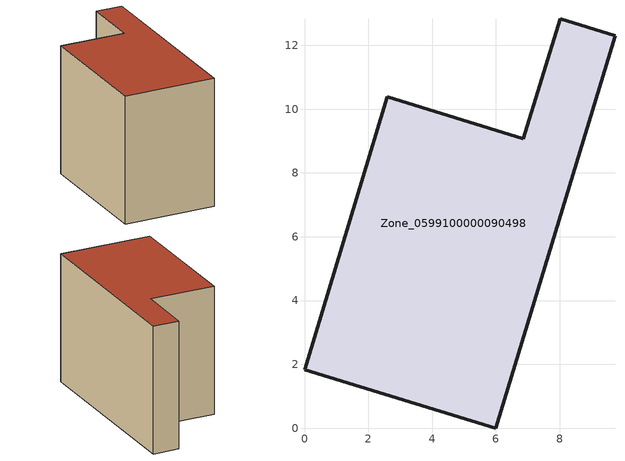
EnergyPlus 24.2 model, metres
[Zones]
Zone_0599100000090498
 floor ground (C_G): 5.99,0 0,1.83 2.6,10.38 6.86,9.07 8.02,12.83 9.73,12.3 z0
 wall outside (C_F): 9.73,12.3 8.02,12.83 6.86,9.07 2.6,10.38 0,1.83 5.99,0 9.73,12.3 z0:8.77
 roof outside (C_R): 0,1.83 5.99,0 9.73,12.3 8.02,12.83 6.86,9.07 2.6,10.38 z8.77
[BUILDING]
Pand.0599100000090498: North Axis=0; Terrain=City; Loads Convergence Tolerance Value=0.04; Temperature Convergence Tolerance Value=0.4; Solar Distribution=FullExterior; Maximum Number of Warmup Days=25; Minimum Number of Warmup Days=1
[Site:Location]
Rotterdam.The.Hague.AP_ZH_NLD Design_Conditions: Latitude=51.96; Longitude=4.45; Time Zone=1; Elevation=-4.5
[SITE:GROUNDTEMPERATURE:BUILDINGSURFACE]
18, 18, 18, 18, 18, 18, 18, 18, 18, 18, 18, 18
[MATERIAL] Thermal Absorptance=0.9; Solar Absorptance=0.7; Visible Absorptance=0.7
Name | Roughness | Thickness | Conductivity | Density | Specific Heat
G.TC.1975-1991 | MediumSmooth | 0.15 | 0.288461 | 540 | 1210
F.TC.1975-1991 | Rough | 0.3 | 0.230769 | 1920 | 840
R.TC.1975-1991 | MediumRough | 0.2 | 0.153846 | 1500 | 1000
[CONSTRUCTION]
C_G: G.TC.1975-1991
C_F: F.TC.1975-1991
C_R: R.TC.1975-1991
[ZONE]
Zone_0599100000090498: Type=1; Multiplier=1; Ceiling Height=Autocalculate; Volume=Autocalculate; Floor Area=autocalculate; Part of Total Floor Area=Yes
[ZONEINFILTRATION:DESIGNFLOWRATE]
Infil_Zone_0599100000090498: Zone or ZoneList or Space or SpaceList=Zone_0599100000090498; Schedule=AlwaysOn; Design Flow Rate Calculation Method=Flow/Area; Flow Rate per Floor Area=0.003; Constant Term Coefficient=1; Temperature Term Coefficient=0; Velocity Term Coefficient=0; Velocity Squared Term Coefficient=0
[HVACTEMPLATE:ZONE:IDEALLOADSAIRSYSTEM]
Zone_0599100000090498: Maximum Heating Supply Air Temperature=50; Minimum Cooling Supply Air Temperature=13; Maximum Heating Supply Air Humidity Ratio=0.0156; Minimum Cooling Supply Air Humidity Ratio=0.0077; Heating Limit=NoLimit; Cooling Limit=NoLimit; Dehumidification Control Type=ConstantSensibleHeatRatio; Cooling Sensible Heat Ratio=0.7; Dehumidification Setpoint=60; Humidification Control Type=None; Humidification Setpoint=30; Outdoor Air Method=None; Outdoor Air Flow Rate per Person=0.00944; Outdoor Air Flow Rate per Zone Floor Area=0; Outdoor Air Flow Rate per Zone=0; Demand Controlled Ventilation Type=None; Outdoor Air Economizer Type=NoEconomizer; Heat Recovery Type=None; Sensible Heat Recovery Effectiveness=0.7; Latent Heat Recovery Effectiveness=0.65
[ZONECONTROL:THERMOSTAT]
ThermostatControl_Zone_0599100000090498: Zone or ZoneList=Zone_0599100000090498; Control Type Schedule=DualSetpointControlType; Control 1=Thermostat_Zone_0599100000090498; Temperature Difference Between Cutout And Setpoint=0
[THERMOSTATSETPOINT:DUALSETPOINT]
Thermostat_Zone_0599100000090498: Heating Setpoint Temperature Schedule=HeatingSetpoint_Zone_0599100000090498; Cooling Setpoint Temperature Schedule=CoolingSetpoint_Zone_0599100000090498
[SCHEDULE:COMPACT]
HeatingSetpoint_Zone_0599100000090498: Through: 12/31, For: AllDays, Until: 24:00, 21
CoolingSetpoint_Zone_0599100000090498: Through: 12/31, For: AllDays, Until: 24:00, 24
DualSetpointControlType: Through: 12/31, For: AllDays, Until: 24:00, 4
AlwaysOn: Through: 12/31, For: AllDays, Until: 24:00, 1
